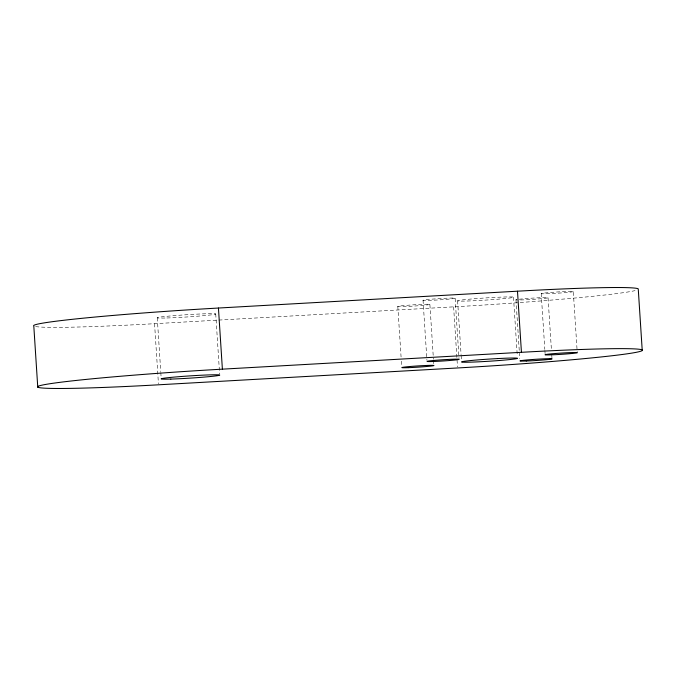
<?xml version="1.0" encoding="UTF-8"?>
<svg xmlns="http://www.w3.org/2000/svg" width="676" height="676" viewBox="0 0 676 676"><rect width="100%" height="100%" fill="white"/><g stroke="black" fill="none" stroke-linecap="round" stroke-linejoin="round"><path stroke-width="0.51" stroke-dasharray="3.38 2.54" d="M35.634 326.567A153.215 5.881 -3.7 0 0 154.559 323.694L217.74 320.137M218.787 320.078L453.613 306.845A153.215 5.881 -3.7 0 0 635.077 290.595M573.299 291.635A16.199 0.625 -3.7 0 1 547.552 293.722A16.199 0.625 -3.7 0 1 550.906 292.438A16.199 0.625 -3.7 0 1 573.299 291.635L577.186 351.697M548.059 297.82L551.396 349.45M551.81 355.77L551.946 357.883M541.206 293.561L544.814 349.407M544.881 350.455L545.093 353.624M515.965 299.747L519.303 351.376M519.371 352.433L519.776 358.753M513.498 297.246L517.317 356.252M457.601 300.795L461.074 354.537M461.142 355.584L461.412 359.801M455.134 298.293A16.199 0.625 -3.7 0 1 429.387 300.381A16.199 0.625 -3.7 0 1 432.741 299.088A16.199 0.625 -3.7 0 1 455.134 298.293L459.021 358.356M453.613 306.845L457.491 366.907M429.894 304.479A16.199 0.625 -3.7 0 1 404.147 306.566A16.199 0.625 -3.7 0 1 407.501 305.273A16.199 0.625 -3.7 0 1 429.894 304.479L433.434 359.269M433.502 360.325L433.781 364.541M423.041 300.22L426.928 360.274M397.801 306.405L401.071 356.979M401.341 361.195L401.612 365.412M215.728 313.918L219.615 373.98M157.263 317.813L160.744 371.546M160.812 372.603L161.082 376.819M154.559 323.694L158.438 383.757M519.083 299.24A16.199 0.625 -3.7 0 1 542.803 297.626A16.199 0.625 -3.7 0 1 543.065 298.522A16.199 0.625 -3.7 0 1 519.295 299.992M517.148 299.983A16.199 0.625 -3.7 0 1 517.013 299.519M489.23 297.719L486.264 297.896A28.02 1.073 -3.7 0 0 457.931 300.634A28.02 1.073 -3.7 0 0 477.628 300.566L484.836 300.144A28.02 1.073 -3.7 0 0 513.168 297.406A28.02 1.073 -3.7 0 0 493.472 297.474L489.23 297.719M166.887 317.974A29.33 1.124 -3.7 0 0 215.12 314.255A29.33 1.124 -3.7 0 0 177.484 315.379A29.33 1.124 -3.7 0 0 166.887 317.974"/><path stroke-width="1.01" d="M37.755 387.145L33.8 326.026A153.215 5.881 -3.7 0 1 218.441 308.036L517.486 291.195A153.215 5.881 -3.7 0 1 638.245 288.855L642.2 349.974M222.387 369.155L521.441 352.306A153.215 5.881 -3.7 0 1 639.031 351.706A153.215 5.881 -3.7 0 1 457.559 367.964L158.514 384.805A153.215 5.881 -3.7 0 1 40.923 385.404A153.215 5.881 -3.7 0 1 222.387 369.155L218.441 308.036M517.486 291.195L521.441 352.306M497.426 358.584L490.218 359.007A28.02 1.073 -3.7 0 0 461.885 361.745A28.02 1.073 -3.7 0 0 481.574 361.677L488.79 361.254A28.02 1.073 -3.7 0 0 517.123 358.517A28.02 1.073 -3.7 0 0 497.426 358.584M170.842 379.084A29.33 1.124 -3.7 0 0 219.075 375.366A29.33 1.124 -3.7 0 0 181.43 376.49A29.33 1.124 -3.7 0 0 170.842 379.084M551.506 354.841A16.199 0.625 -3.7 0 0 577.253 352.754A16.199 0.625 -3.7 0 0 554.852 353.548A16.199 0.625 -3.7 0 0 551.506 354.841M526.266 361.018A16.199 0.625 -3.7 0 0 552.013 358.939A16.199 0.625 -3.7 0 0 529.612 359.733A16.199 0.625 -3.7 0 0 526.266 361.018M433.341 361.491A16.199 0.625 -3.7 0 0 459.088 359.404A16.199 0.625 -3.7 0 0 436.688 360.207A16.199 0.625 -3.7 0 0 433.341 361.491M408.101 367.676A16.199 0.625 -3.7 0 0 433.848 365.589A16.199 0.625 -3.7 0 0 411.447 366.392A16.199 0.625 -3.7 0 0 408.101 367.676"/></g></svg>
